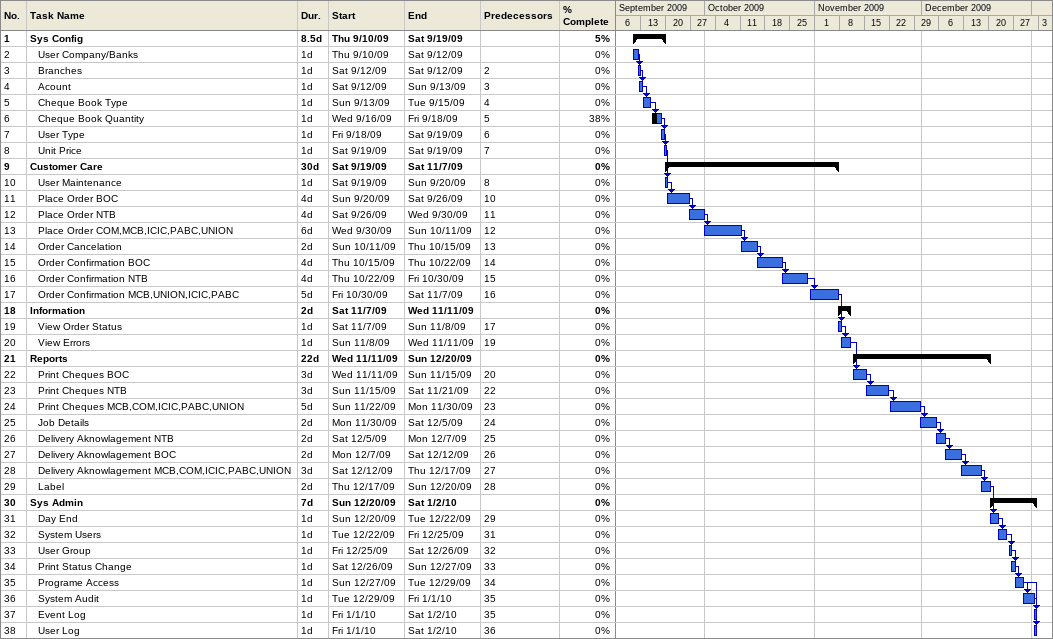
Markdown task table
| ID | Level | Task | Duration | Start | Finish | Predecessors | % complete |
|---|---|---|---|---|---|---|---|
| 1 | 1 | **Sys Config** | 8.5d | 2009-09-10 | 2009-09-19 |  | 5 |
| 2 | 2 | User Company/Banks | 1d | 2009-09-10 | 2009-09-12 |  | 0 |
| 3 | 2 | Branches | 1d | 2009-09-12 | 2009-09-12 | 2 | 0 |
| 4 | 2 | Acount | 1d | 2009-09-12 | 2009-09-13 | 3 | 0 |
| 5 | 2 | Cheque Book Type | 1d | 2009-09-13 | 2009-09-15 | 4 | 0 |
| 6 | 2 | Cheque Book Quantity | 1d | 2009-09-16 | 2009-09-18 | 5 | 38 |
| 7 | 2 | User Type | 1d | 2009-09-18 | 2009-09-19 | 6 | 0 |
| 8 | 2 | Unit Price | 1d | 2009-09-19 | 2009-09-19 | 7 | 0 |
| 9 | 1 | **Customer Care** | 30d | 2009-09-19 | 2009-11-07 |  | 0 |
| 10 | 2 | User Maintenance | 1d | 2009-09-19 | 2009-09-20 | 8 | 0 |
| 11 | 2 | Place Order BOC | 4d | 2009-09-20 | 2009-09-26 | 10 | 0 |
| 12 | 2 | Place Order NTB | 4d | 2009-09-26 | 2009-09-30 | 11 | 0 |
| 13 | 2 | Place Order COM,MCB,ICIC,PABC,UNION | 6d | 2009-09-30 | 2009-10-11 | 12 | 0 |
| 14 | 2 | Order Cancelation | 2d | 2009-10-11 | 2009-10-15 | 13 | 0 |
| 15 | 2 | Order Confirmation BOC | 4d | 2009-10-15 | 2009-10-22 | 14 | 0 |
| 16 | 2 | Order Confirmation NTB | 4d | 2009-10-22 | 2009-10-30 | 15 | 0 |
| 17 | 2 | Order Confirmation MCB,UNION,ICIC,PABC | 5d | 2009-10-30 | 2009-11-07 | 16 | 0 |
| 18 | 1 | **Information** | 2d | 2009-11-07 | 2009-11-11 |  | 0 |
| 19 | 2 | View Order Status | 1d | 2009-11-07 | 2009-11-08 | 17 | 0 |
| 20 | 2 | View Errors | 1d | 2009-11-08 | 2009-11-11 | 19 | 0 |
| 21 | 1 | **Reports** | 22d | 2009-11-11 | 2009-12-20 |  | 0 |
| 22 | 2 | Print Cheques BOC | 3d | 2009-11-11 | 2009-11-15 | 20 | 0 |
| 23 | 2 | Print Cheques NTB | 3d | 2009-11-15 | 2009-11-21 | 22 | 0 |
| 24 | 2 | Print Cheques MCB,COM,ICIC,PABC,UNION | 5d | 2009-11-22 | 2009-11-30 | 23 | 0 |
| 25 | 2 | Job Details | 2d | 2009-11-30 | 2009-12-05 | 24 | 0 |
| 26 | 2 | Delivery Aknowlagement NTB | 2d | 2009-12-05 | 2009-12-07 | 25 | 0 |
| 27 | 2 | Delivery Aknowlagement BOC | 2d | 2009-12-07 | 2009-12-12 | 26 | 0 |
| 28 | 2 | Delivery Aknowlagement MCB,COM,ICIC,PABC,UNION | 3d | 2009-12-12 | 2009-12-17 | 27 | 0 |
| 29 | 2 | Label | 2d | 2009-12-17 | 2009-12-20 | 28 | 0 |
| 30 | 1 | **Sys Admin** | 7d | 2009-12-20 | 2010-01-02 |  | 0 |
| 31 | 2 | Day End | 1d | 2009-12-20 | 2009-12-22 | 29 | 0 |
| 32 | 2 | System Users | 1d | 2009-12-22 | 2009-12-25 | 31 | 0 |
| 33 | 2 | User Group | 1d | 2009-12-25 | 2009-12-26 | 32 | 0 |
| 34 | 2 | Print Status Change | 1d | 2009-12-26 | 2009-12-27 | 33 | 0 |
| 35 | 2 | Programe Access | 1d | 2009-12-27 | 2009-12-29 | 34 | 0 |
| 36 | 2 | System Audit | 1d | 2009-12-29 | 2010-01-01 | 35 | 0 |
| 37 | 2 | Event Log | 1d | 2010-01-01 | 2010-01-02 | 35 | 0 |
| 38 | 2 | User Log | 1d | 2010-01-01 | 2010-01-02 | 36 | 0 |
